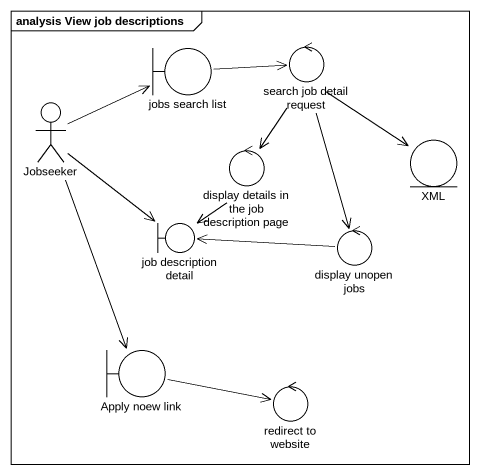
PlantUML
@startuml
mainframe analysis View job descriptions
boundary "jobs search list" as jobs_search_list
control "search job detail request" as search_job_detail_request
actor Jobseeker
control "display details in the job description page" as display_details_in_the_job
entity XML
boundary "job description detail" as job_description_detail
control "display unopen jobs" as display_unopen_jobs
boundary "Apply noew link" as Apply_noew_link
control "redirect to website" as redirect_to_website
jobs_search_list -right-> search_job_detail_request
search_job_detail_request --> display_details_in_the_job
search_job_detail_request --> XML
search_job_detail_request --> display_unopen_jobs
Jobseeker -right-> jobs_search_list
Jobseeker --> job_description_detail
Jobseeker --> Apply_noew_link
display_details_in_the_job --> job_description_detail
display_unopen_jobs -left-> job_description_detail
Apply_noew_link -right-> redirect_to_website
@enduml
